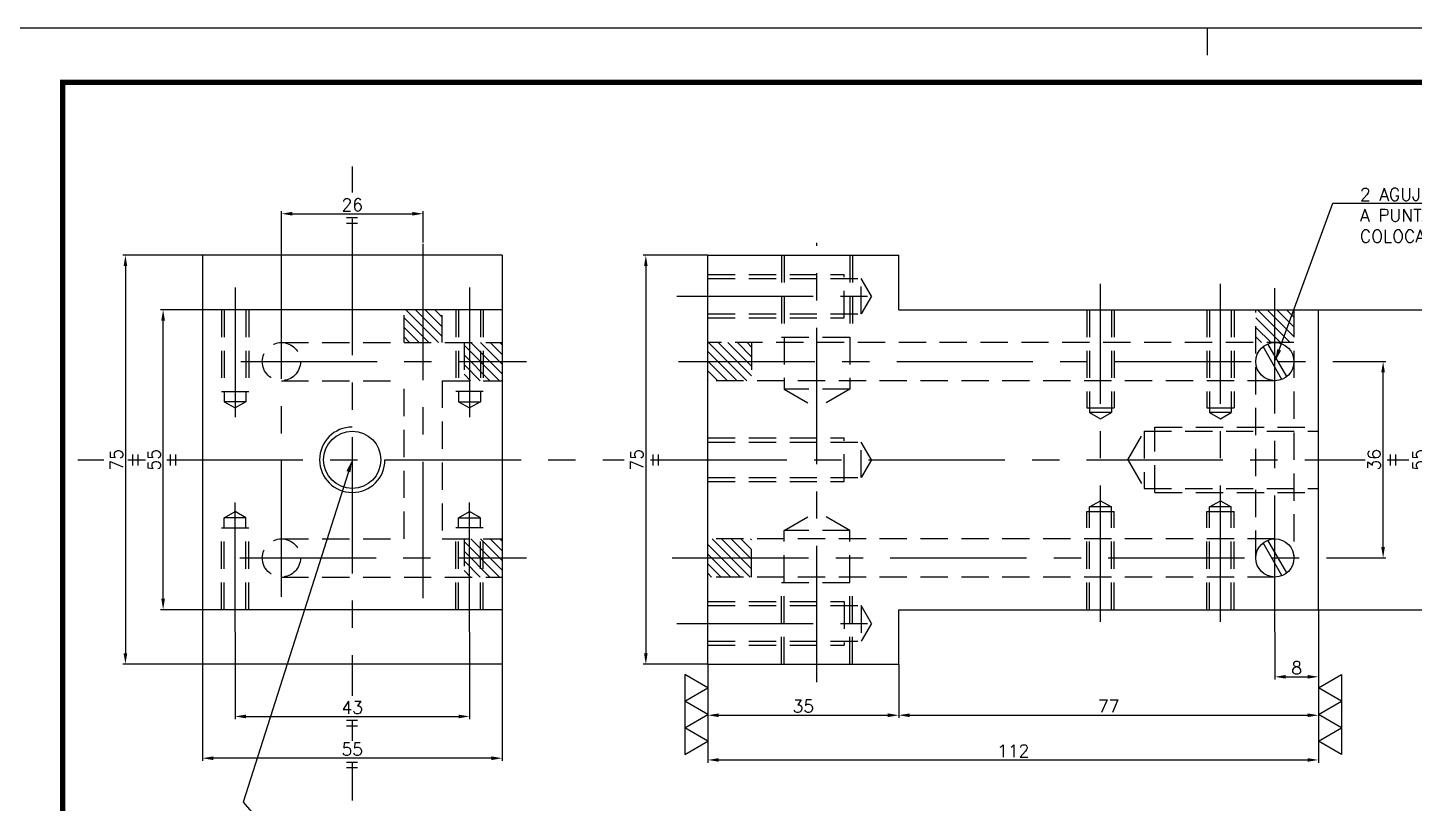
# Model space of a CAD drawing. Extents: x -21308 to -16735, y 11657 to 13517.
# Drawn here: x -21079.4 to -20825.1, y 12973.2 to 13115.4 of the extents above; entities that cross this region are included whole.
import ezdxf
from ezdxf import colors
from ezdxf.entities.mleader import LeaderData, LeaderLine
from ezdxf.math import Vec2, Vec3

# ---------------------------------------------------------------- set-up
doc = ezdxf.new("R2010")
doc.units = 0
doc.header["$LTSCALE"] = 20
doc.header["$MEASUREMENT"] = 0
doc.linetypes.add('CENTER', pattern=[2, 1.25, -0.25, 0.25, -0.25])
doc.linetypes.add('HIDDEN', pattern=[0.375, 0.25, -0.125])
doc.layers.get('0').update_dxf_attribs({"linetype": 'CONTINUOUS'})
doc.layers.get('DEFPOINTS').update_dxf_attribs({"linetype": 'CONTINUOUS'})
for name, color, linetype in [('CL', 1, 'CENTER'), ('CO', 3, 'CONTINUOUS'), ('FI', 1, 'CONTINUOUS'), ('OC', 1, 'HIDDEN')]:
    doc.layers.add(name, color=color, linetype=linetype)
doc.styles.add('ROMANS', font='ROMANS.SHX')
doc.dimstyles.new('1', dxfattribs={"dimtxt": 2.3, "dimasz": 2, "dimexe": 0.5, "dimexo": 0.0625, "dimgap": 0.5, "dimtad": 1, "dimdec": 4, "dimdsep": 46, "dimtxsty": 'ROMANS', "dimcen": -2, "dimclrt": 7, "dimadec": 0, "dimazin": 0, "dimtfac": 0.869565, "dimtdec": 4, "dimtmove": 0, "dimatfit": 3, "dimfxl": 1, "dimtolj": 1, "dimarcsym": 0})
pattern_1 = [(135, (-8259.7046, 32491.983), (-0.883883476, -0.883883476), [])]
pattern_2 = [(135, (-8295.0338, 32491.983), (-0.883883476, -0.883883476), [])]

# ---------------------------------------------------------------- blocks, each defined once
blk = doc.blocks.new('A3G')
blk.add_line((235, 292), (235, 297))
blk.add_lwpolyline([(0, 297), (420, 297), (420, 0), (0, 0)], close=True)
at = {"const_width": 1}
blk.add_lwpolyline([(25, 287), (410, 287), (410, 10), (25, 10)], close=True, dxfattribs=at)
blk = doc.blocks.new('*D112')
at = {"layer": 'CO', "color": 0, "lineweight": -2}
for p, q in [((-20954.66, 12998.63), (-20954.66, 12988.85)), ((-20919.66, 12998.63), (-20919.66, 12988.85)), ((-20952.66, 12989.35), (-20921.66, 12989.35))]:
    blk.add_line(p, q, dxfattribs=at)
at = {"layer": 'CO', "color": 0}
for points in [[(-20952.66, 12989.68), (-20952.66, 12989.01), (-20954.66, 12989.35)], [(-20921.66, 12989.68), (-20921.66, 12989.01), (-20919.66, 12989.35)]]:
    blk.add_solid(points, dxfattribs=at)
at = {"layer": 'DEFPOINTS', "color": 0}
for p in [(-20954.66, 12998.7), (-20919.66, 12998.7), (-20919.66, 12989.35)]:
    blk.add_point(p, dxfattribs=at)
at = {"layer": 'CO', "color": 7, "insert": (-20937.16, 12991), "char_height": 2.3, "attachment_point": 5, "style": 'ROMANS'}
blk.add_mtext('\\A1;35', dxfattribs=at)
blk = doc.blocks.new('*D113')
at = {"layer": 'CO', "color": 0, "lineweight": -2}
for p, q in [((-20842.66, 13008.63), (-20842.66, 12988.85)), ((-20919.66, 12998.63), (-20919.66, 12988.85)), ((-20917.66, 12989.35), (-20844.66, 12989.35))]:
    blk.add_line(p, q, dxfattribs=at)
at = {"layer": 'CO', "color": 0}
for points in [[(-20917.66, 12989.68), (-20917.66, 12989.01), (-20919.66, 12989.35)], [(-20844.66, 12989.68), (-20844.66, 12989.01), (-20842.66, 12989.35)]]:
    blk.add_solid(points, dxfattribs=at)
at = {"layer": 'DEFPOINTS', "color": 0}
for p in [(-20842.66, 13008.7), (-20919.66, 12998.7), (-20842.66, 12989.35)]:
    blk.add_point(p, dxfattribs=at)
at = {"layer": 'CO', "color": 7, "insert": (-20881.16, 12991), "char_height": 2.3, "attachment_point": 5, "style": 'ROMANS'}
blk.add_mtext('\\A1;77', dxfattribs=at)
blk = doc.blocks.new('*D114')
at = {"layer": 'CO', "color": 0, "lineweight": -2}
for p, q in [((-20842.66, 13008.63), (-20842.66, 12980.65)), ((-20954.66, 12998.63), (-20954.66, 12980.65)), ((-20952.66, 12981.15), (-20844.66, 12981.15))]:
    blk.add_line(p, q, dxfattribs=at)
at = {"layer": 'CO', "color": 0}
for points in [[(-20952.66, 12981.48), (-20952.66, 12980.82), (-20954.66, 12981.15)], [(-20844.66, 12981.48), (-20844.66, 12980.82), (-20842.66, 12981.15)]]:
    blk.add_solid(points, dxfattribs=at)
at = {"layer": 'DEFPOINTS', "color": 0}
for p in [(-20842.66, 13008.7), (-20954.66, 12998.7), (-20842.66, 12981.15)]:
    blk.add_point(p, dxfattribs=at)
at = {"layer": 'CO', "color": 7, "insert": (-20898.66, 12982.8), "char_height": 2.3, "attachment_point": 5, "style": 'ROMANS'}
blk.add_mtext('\\A1;112', dxfattribs=at)
blk = doc.blocks.new('*D123')
at = {"layer": 'CO', "color": 0, "lineweight": -2}
for p, q in [((-20842.66, 13008.57), (-20842.66, 12995.9)), ((-20850.66, 13004.61), (-20850.66, 12995.9)), ((-20848.66, 12996.4), (-20844.66, 12996.4))]:
    blk.add_line(p, q, dxfattribs=at)
at = {"layer": 'CO', "color": 0}
for points in [[(-20848.66, 12996.73), (-20848.66, 12996.06), (-20850.66, 12996.4)], [(-20844.66, 12996.73), (-20844.66, 12996.06), (-20842.66, 12996.4)]]:
    blk.add_solid(points, dxfattribs=at)
at = {"layer": 'DEFPOINTS', "color": 0}
for p in [(-20842.66, 13008.63), (-20850.66, 13004.67), (-20842.66, 12996.4)]:
    blk.add_point(p, dxfattribs=at)
at = {"layer": 'CO', "color": 7, "insert": (-20846.66, 12998.05), "char_height": 2.3, "attachment_point": 5, "style": 'ROMANS'}
blk.add_mtext('\\A1;8', dxfattribs=at)
blk = doc.blocks.new('*D124')
at = {"layer": 'CO', "color": 0, "lineweight": -2}
for p, q in [((-20838.28, 13054.2), (-20830.31, 13054.2)), ((-20830.81, 13020.2), (-20830.81, 13052.2)), ((-20838.28, 13018.2), (-20830.31, 13018.2))]:
    blk.add_line(p, q, dxfattribs=at)
at = {"layer": 'CO', "color": 0}
for points in [[(-20831.15, 13052.2), (-20830.48, 13052.2), (-20830.81, 13054.2)], [(-20831.15, 13020.2), (-20830.48, 13020.2), (-20830.81, 13018.2)]]:
    blk.add_solid(points, dxfattribs=at)
at = {"layer": 'DEFPOINTS', "color": 0}
for p in [(-20838.34, 13054.2), (-20830.81, 13054.2), (-20838.34, 13018.2)]:
    blk.add_point(p, dxfattribs=at)
at = {"layer": 'CO', "color": 7, "insert": (-20832.46, 13036.2), "char_height": 2.3, "attachment_point": 5, "rotation": 90, "style": 'ROMANS'}
blk.add_mtext('\\A1;36', dxfattribs=at)
blk = doc.blocks.new('*D125')
at = {"layer": 'CO', "color": 0, "lineweight": -2}
for p, q in [((-20842.6, 13063.7), (-20822.13, 13063.7)), ((-20822.63, 13061.7), (-20822.63, 13010.7)), ((-20842.6, 13008.7), (-20822.13, 13008.7))]:
    blk.add_line(p, q, dxfattribs=at)
at = {"layer": 'CO', "color": 0}
for points in [[(-20822.96, 13061.7), (-20822.29, 13061.7), (-20822.63, 13063.7)], [(-20822.96, 13010.7), (-20822.29, 13010.7), (-20822.63, 13008.7)]]:
    blk.add_solid(points, dxfattribs=at)
at = {"layer": 'DEFPOINTS', "color": 0}
for p in [(-20842.66, 13063.7), (-20842.66, 13008.7), (-20822.63, 13008.7)]:
    blk.add_point(p, dxfattribs=at)
at = {"layer": 'CO', "color": 7, "insert": (-20824.28, 13036.2), "char_height": 2.3, "attachment_point": 5, "rotation": 90, "style": 'ROMANS'}
blk.add_mtext('\\A1;55', dxfattribs=at)
blk = doc.blocks.new('*D126')
at = {"layer": 'CO', "color": 0, "lineweight": -2}
for p, q in [((-20954.72, 13073.7), (-20966.55, 13073.7)), ((-20966.05, 13071.7), (-20966.05, 13000.7)), ((-20954.72, 12998.7), (-20966.55, 12998.7))]:
    blk.add_line(p, q, dxfattribs=at)
at = {"layer": 'CO', "color": 0}
for points in [[(-20966.38, 13071.7), (-20965.72, 13071.7), (-20966.05, 13073.7)], [(-20966.38, 13000.7), (-20965.72, 13000.7), (-20966.05, 12998.7)]]:
    blk.add_solid(points, dxfattribs=at)
at = {"layer": 'DEFPOINTS', "color": 0}
for p in [(-20954.66, 13073.7), (-20966.05, 12998.7), (-20954.66, 12998.7)]:
    blk.add_point(p, dxfattribs=at)
at = {"layer": 'CO', "color": 7, "insert": (-20967.7, 13036.2), "char_height": 2.3, "attachment_point": 5, "rotation": 90, "style": 'ROMANS'}
blk.add_mtext('\\A1;75', dxfattribs=at)
blk = doc.blocks.new('*D127')
at = {"layer": 'CO', "color": 0, "lineweight": -2}
for p, q in [((-21047.4, 12998.63), (-21047.4, 12980.97)), ((-20992.4, 12998.63), (-20992.4, 12980.97)), ((-20994.4, 12981.47), (-21045.4, 12981.47))]:
    blk.add_line(p, q, dxfattribs=at)
at = {"layer": 'CO', "color": 0}
for points in [[(-21045.4, 12981.8), (-21045.4, 12981.13), (-21047.4, 12981.47)], [(-20994.4, 12981.8), (-20994.4, 12981.13), (-20992.4, 12981.47)]]:
    blk.add_solid(points, dxfattribs=at)
at = {"layer": 'DEFPOINTS', "color": 0}
for p in [(-21047.4, 12998.7), (-20992.4, 12998.7), (-21047.4, 12981.47)]:
    blk.add_point(p, dxfattribs=at)
at = {"layer": 'CO', "color": 7, "insert": (-21019.9, 12983.12), "char_height": 2.3, "attachment_point": 5, "style": 'ROMANS'}
blk.add_mtext('\\A1;55', dxfattribs=at)
blk = doc.blocks.new('*D128')
at = {"layer": 'CO', "color": 0, "lineweight": -2}
for p, q in [((-21047.46, 13063.7), (-21055.1, 13063.7)), ((-21054.6, 13010.7), (-21054.6, 13061.7)), ((-21047.46, 13008.7), (-21055.1, 13008.7))]:
    blk.add_line(p, q, dxfattribs=at)
at = {"layer": 'CO', "color": 0}
for points in [[(-21054.93, 13061.7), (-21054.26, 13061.7), (-21054.6, 13063.7)], [(-21054.93, 13010.7), (-21054.26, 13010.7), (-21054.6, 13008.7)]]:
    blk.add_solid(points, dxfattribs=at)
at = {"layer": 'DEFPOINTS', "color": 0}
for p in [(-21054.6, 13063.7), (-21047.4, 13063.7), (-21047.4, 13008.7)]:
    blk.add_point(p, dxfattribs=at)
at = {"layer": 'CO', "color": 7, "insert": (-21056.25, 13036.2), "char_height": 2.3, "attachment_point": 5, "rotation": 90, "style": 'ROMANS'}
blk.add_mtext('\\A1;55', dxfattribs=at)
blk = doc.blocks.new('*D129')
at = {"layer": 'CO', "color": 0, "lineweight": -2}
for p, q in [((-21047.46, 13073.7), (-21062.01, 13073.7)), ((-21061.51, 13071.7), (-21061.51, 13000.7)), ((-21047.46, 12998.7), (-21062.01, 12998.7))]:
    blk.add_line(p, q, dxfattribs=at)
at = {"layer": 'CO', "color": 0}
for points in [[(-21061.85, 13071.7), (-21061.18, 13071.7), (-21061.51, 13073.7)], [(-21061.85, 13000.7), (-21061.18, 13000.7), (-21061.51, 12998.7)]]:
    blk.add_solid(points, dxfattribs=at)
at = {"layer": 'DEFPOINTS', "color": 0}
for p in [(-21047.4, 13073.7), (-21061.51, 12998.7), (-21047.4, 12998.7)]:
    blk.add_point(p, dxfattribs=at)
at = {"layer": 'CO', "color": 7, "insert": (-21063.16, 13036.2), "char_height": 2.3, "attachment_point": 5, "rotation": 90, "style": 'ROMANS'}
blk.add_mtext('\\A1;75', dxfattribs=at)
blk = doc.blocks.new('*D131')
at = {"layer": 'CO', "color": 0, "lineweight": -2}
for p, q in [((-21032.9, 13076.03), (-21032.9, 13081.81)), ((-21030.9, 13081.31), (-21008.9, 13081.31)), ((-21006.9, 13076.03), (-21006.9, 13081.81))]:
    blk.add_line(p, q, dxfattribs=at)
at = {"layer": 'CO', "color": 0}
for points in [[(-21030.9, 13081.65), (-21030.9, 13080.98), (-21032.9, 13081.31)], [(-21008.9, 13081.65), (-21008.9, 13080.98), (-21006.9, 13081.31)]]:
    blk.add_solid(points, dxfattribs=at)
at = {"layer": 'DEFPOINTS', "color": 0}
for p in [(-21006.9, 13081.31), (-21032.9, 13075.97), (-21006.9, 13075.97)]:
    blk.add_point(p, dxfattribs=at)
at = {"layer": 'CO', "color": 7, "insert": (-21019.9, 13082.96), "char_height": 2.3, "attachment_point": 5, "style": 'ROMANS'}
blk.add_mtext('\\A1;26', dxfattribs=at)
blk = doc.blocks.new('*D132')
at = {"layer": 'CO', "color": 0, "lineweight": -2}
for p, q in [((-21041.4, 13004.56), (-21041.4, 12988.63)), ((-20998.4, 13004.56), (-20998.4, 12988.63)), ((-21039.4, 12989.13), (-21000.4, 12989.13))]:
    blk.add_line(p, q, dxfattribs=at)
at = {"layer": 'CO', "color": 0}
for points in [[(-21039.4, 12989.46), (-21039.4, 12988.79), (-21041.4, 12989.13)], [(-21000.4, 12989.46), (-21000.4, 12988.79), (-20998.4, 12989.13)]]:
    blk.add_solid(points, dxfattribs=at)
at = {"layer": 'DEFPOINTS', "color": 0}
for p in [(-21041.4, 13004.62), (-20998.4, 13004.62), (-20998.4, 12989.13)]:
    blk.add_point(p, dxfattribs=at)
at = {"layer": 'CO', "color": 7, "insert": (-21019.9, 12990.78), "char_height": 2.3, "attachment_point": 5, "style": 'ROMANS'}
blk.add_mtext('\\A1;43', dxfattribs=at)

msp = doc.modelspace()

# ---------------------------------------------------------------- hatches: boundary and pattern name
at = {"layer": 'CO'}
h = msp.add_hatch(dxfattribs=at)
h.set_pattern_fill('ANSI31', color=256, scale=10, angle=90, style=0)
h.set_pattern_definition(pattern_1)
h.paths.add_polyline_path([(-21003.39951, 13057.69597), (-21003.39951, 13063.69597), (-21006.89951, 13063.69597), (-21006.89951, 13057.69597)])
h.paths.add_polyline_path([(-21010.39951, 13057.69597), (-21006.89951, 13057.69597), (-21006.89951, 13063.69597), (-21010.39951, 13063.69597)])
h = msp.add_hatch(dxfattribs=at)
h.set_pattern_fill('ANSI31', color=256, scale=10, angle=90, style=0)
h.set_pattern_definition([(135, (-8103.4628, 32491.983), (-0.883883476, -0.883883476), [])])
h.paths.add_polyline_path([(-20850.65774, 13063.69597), (-20850.65774, 13057.69597), (-20847.15774, 13057.69597), (-20847.15774, 13063.69597)])
h.paths.add_polyline_path([(-20854.15774, 13063.69597), (-20854.15774, 13057.69597), (-20850.65774, 13057.69597), (-20850.65774, 13063.69597)])
h = msp.add_hatch(dxfattribs=at)
h.set_pattern_fill('ANSI31', color=256, scale=10, angle=90, style=0)
h.set_pattern_definition([(135, (-8259.7046, 32527.983), (-0.883883476, -0.883883476), [])])
h.paths.add_polyline_path([(-20995.89951, 13054.19597), (-20995.89951, 13050.69597), (-20992.39951, 13050.69597), (-20992.39951, 13054.19597)])
h.paths.add_polyline_path([(-20995.89951, 13057.69597), (-20995.89951, 13054.19597), (-20992.39951, 13054.19597), (-20992.39951, 13057.69597)])
h.paths.add_polyline_path([(-20996.39951, 13057.69597), (-20996.39951, 13054.19597), (-20995.89951, 13054.19597), (-20995.89951, 13057.69597)])
h.paths.add_polyline_path([(-20996.39951, 13054.19597), (-20996.39951, 13050.69597), (-20995.89951, 13050.69597), (-20995.89951, 13054.19597)])
h.paths.add_polyline_path([(-20998.39951, 13054.19597), (-20998.39951, 13050.69597), (-20996.39951, 13050.69597), (-20996.39951, 13054.19597)])
h.paths.add_polyline_path([(-20998.39951, 13057.69597), (-20998.39951, 13054.19597), (-20996.39951, 13054.19597), (-20996.39951, 13057.69597)])
h.paths.add_polyline_path([(-20999.39951, 13057.69597), (-20999.39951, 13054.19597), (-20998.39951, 13054.19597), (-20998.39951, 13057.69597)])
h.paths.add_polyline_path([(-20999.39951, 13054.19597), (-20999.39951, 13050.69597), (-20998.39951, 13050.69597), (-20998.39951, 13054.19597)])
h = msp.add_hatch(dxfattribs=at)
h.set_pattern_fill('ANSI31', color=256, scale=10, angle=90, style=0)
h.set_pattern_definition(pattern_2)
h.paths.add_polyline_path([(-20954.65774, 13054.19597), (-20954.65774, 13050.69597), (-20946.65774, 13050.69597), (-20946.65774, 13054.19597)])
h.paths.add_polyline_path([(-20954.65774, 13057.69597), (-20954.65774, 13054.19597), (-20946.65774, 13054.19597), (-20946.65774, 13057.69597)])
h = msp.add_hatch(dxfattribs=at)
h.set_pattern_fill('ANSI31', color=256, scale=10, angle=90, style=0)
h.set_pattern_definition(pattern_1)
h.paths.add_polyline_path([(-20995.89951, 13018.19597), (-20995.89951, 13014.69597), (-20992.39951, 13014.69597), (-20992.39951, 13018.19597)])
h.paths.add_polyline_path([(-20995.89951, 13021.69597), (-20995.89951, 13018.19597), (-20992.39951, 13018.19597), (-20992.39951, 13021.69597)])
h.paths.add_polyline_path([(-20996.39951, 13021.69597), (-20996.39951, 13018.19597), (-20995.89951, 13018.19597), (-20995.89951, 13021.69597)])
h.paths.add_polyline_path([(-20996.39951, 13018.19597), (-20996.39951, 13014.69597), (-20995.89951, 13014.69597), (-20995.89951, 13018.19597)])
h.paths.add_polyline_path([(-20998.39951, 13018.19597), (-20998.39951, 13014.69597), (-20996.39951, 13014.69597), (-20996.39951, 13018.19597)])
h.paths.add_polyline_path([(-20998.39951, 13021.69597), (-20998.39951, 13018.19597), (-20996.39951, 13018.19597), (-20996.39951, 13021.69597)])
h.paths.add_polyline_path([(-20999.39951, 13021.69597), (-20999.39951, 13018.19597), (-20998.39951, 13018.19597), (-20998.39951, 13021.69597)])
h.paths.add_polyline_path([(-20999.39951, 13018.19597), (-20999.39951, 13014.69597), (-20998.39951, 13014.69597), (-20998.39951, 13018.19597)])
h = msp.add_hatch(dxfattribs=at)
h.set_pattern_fill('ANSI31', color=256, scale=10, angle=90, style=0)
h.set_pattern_definition(pattern_2)
h.paths.add_polyline_path([(-20954.65774, 13018.19597), (-20954.65774, 13014.69597), (-20946.65774, 13014.69597), (-20946.65774, 13018.19597)])
h.paths.add_polyline_path([(-20954.65774, 13021.69597), (-20954.65774, 13018.19597), (-20946.65774, 13018.19597), (-20946.65774, 13021.69597)])

# ---------------------------------------------------------------- linework, layer by layer
for p, q in [((-20992.39951, 13073.69597), (-21047.39951, 13073.69597)), ((-21047.39951, 13073.69597), (-21047.39951, 12998.69597)), ((-20992.39951, 13073.69597), (-20992.39951, 12998.69597)), ((-20954.65774, 13073.69597), (-20919.65774, 13073.69597)), ((-20954.65774, 12998.69597), (-20954.65774, 13073.69597)), ((-20919.65774, 13063.69597), (-20919.65774, 13073.69597)), ((-20992.39951, 13063.69597), (-21047.39951, 13063.69597)), ((-20919.65774, 13063.69597), (-20842.65774, 13063.69597)), ((-20842.65774, 13008.69597), (-20842.65774, 13063.69597)), ((-20849.35871, 13050.94597), (-20852.82281, 13056.94597)), ((-20848.49268, 13051.44597), (-20851.95678, 13057.44597)), ((-20849.35871, 13014.94597), (-20852.82281, 13020.94597)), ((-20848.49268, 13015.44597), (-20851.95678, 13021.44597)), ((-20992.39951, 13008.69597), (-21047.39951, 13008.69597)), ((-20919.65774, 13008.69597), (-20842.65774, 13008.69597)), ((-20919.65774, 12998.69597), (-20919.65774, 13008.69597)), ((-20992.39951, 12998.69597), (-21047.39951, 12998.69597)), ((-20954.65774, 12998.69597), (-20919.65774, 12998.69597))]:
    msp.add_line(p, q)
for centre, radius in [((-20850.65774, 13054.19597), 3.5), ((-21019.89951, 13036.19597), 5.25), ((-20850.65774, 13018.19597), 3.5)]:
    msp.add_circle(centre, radius)
at = {"layer": 'CL'}
for p, q in [((-21019.89951, 13089.9464), (-21019.89951, 13085.21402)), ((-21019.89951, 13080.36622), (-21019.89951, 12992.88173)), ((-21032.89951, 13011.03145), (-21032.89951, 13075.96766)), ((-21006.89951, 13010.81865), (-21006.89951, 13075.96766)), ((-20934.65774, 12995.40447), (-20934.65774, 13075.96766)), ((-20882.65774, 13006.46838), (-20882.65774, 13068.43259)), ((-20860.65774, 13006.46838), (-20860.65774, 13068.43259)), ((-21041.39951, 13067.76914), (-21041.39951, 13044.00831)), ((-20998.39951, 13067.76914), (-20998.39951, 13044.00831)), ((-20960.35974, 13066.19597), (-20922.44147, 13066.19597)), ((-20850.65774, 13004.66896), (-20850.65774, 13067.67857)), ((-21040.3497, 13054.19597), (-20987.9516, 13054.19597)), ((-20960.03165, 13054.19597), (-20838.34215, 13054.19597)), ((-21070.26205, 13036.19597), (-21065.48692, 13036.19597)), ((-21061.0516, 13036.19597), (-21057.85555, 13036.19597)), ((-21053.94203, 13036.19597), (-20970.05395, 13036.19597)), ((-20965.18737, 13036.19597), (-20834.10255, 13036.19597)), ((-20830.08426, 13036.19597), (-20826.06598, 13036.19597)), ((-21041.39951, 13004.6228), (-21041.39951, 13028.38363)), ((-20998.39951, 13004.6228), (-20998.39951, 13028.38363)), ((-21040.54202, 13018.19597), (-20987.9516, 13018.19597)), ((-20961.21348, 13018.19597), (-20838.34215, 13018.19597)), ((-20960.35974, 13006.19597), (-20922.44147, 13006.19597)), ((-21019.89951, 12988.43932), (-21019.89951, 12984.64075)), ((-21019.89951, 12980.71341), (-21019.89951, 12973.7163))]:
    msp.add_line(p, q, dxfattribs=at)
at = {"layer": 'CO'}
for p, q in [((-21018.9276, 13080.54052), (-21020.92772, 13080.54052)), ((-21018.9276, 13079.54052), (-21020.92772, 13079.54052)), ((-21060.23327, 13037.16788), (-21060.23327, 13035.16776)), ((-21059.23327, 13037.16788), (-21059.23327, 13035.16776)), ((-21053.31852, 13037.16788), (-21053.31852, 13035.16776)), ((-21052.31852, 13037.16788), (-21052.31852, 13035.16776)), ((-20964.76954, 13037.16788), (-20964.76954, 13035.16776)), ((-20963.76954, 13037.16788), (-20963.76954, 13035.16776)), ((-20829.53433, 13037.16788), (-20829.53433, 13035.16776)), ((-20828.53433, 13037.16788), (-20828.53433, 13035.16776)), ((-21018.9276, 12988.35404), (-21020.92772, 12988.35404)), ((-21018.9276, 12987.35404), (-21020.92772, 12987.35404)), ((-21018.9276, 12980.69335), (-21020.92772, 12980.69335)), ((-21018.9276, 12979.69335), (-21020.92772, 12979.69335))]:
    msp.add_line(p, q, dxfattribs=at)
for points in [[(-20954.65774, 12994.35821), (-20958.89114, 12996.80236), (-20958.89114, 12991.91406)], [(-20842.65774, 12994.35821), (-20838.42435, 12996.80236), (-20838.42435, 12991.91406)], [(-20954.65774, 12989.46991), (-20958.89114, 12991.91406), (-20958.89114, 12987.02576)], [(-20842.65774, 12989.46991), (-20838.42435, 12991.91406), (-20838.42435, 12987.02576)], [(-20954.65774, 12984.5816), (-20958.89114, 12987.02576), (-20958.89114, 12982.13745)], [(-20842.65774, 12984.5816), (-20838.42435, 12987.02576), (-20838.42435, 12982.13745)]]:
    msp.add_lwpolyline(points, close=True, dxfattribs=at)
at = {"layer": 'FI'}
msp.add_arc((-21019.89951, 13036.19597), 6, 90, 0, dxfattribs=at)
at = {"layer": 'OC'}
for p, q in [((-20941.15774, 13073.69597), (-20941.15774, 13058.69597)), ((-20940.65774, 13073.69597), (-20940.65774, 13049.16007)), ((-20928.65774, 13073.69597), (-20928.65774, 13049.16007)), ((-20928.15774, 13073.69597), (-20928.15774, 13058.69597)), ((-20954.65774, 13070.19597), (-20929.65774, 13070.19597)), ((-20954.65774, 13069.44597), (-20926.53413, 13069.44597)), ((-20929.65774, 13062.19597), (-20929.65774, 13070.19597)), ((-20924.65774, 13066.19597), (-20926.53413, 13069.44597)), ((-20926.53413, 13062.94597), (-20926.53413, 13069.44597)), ((-20924.65774, 13066.19597), (-20926.53413, 13062.94597)), ((-21043.89951, 13063.69597), (-21043.89951, 13048.69597)), ((-21043.39951, 13063.69597), (-21043.39951, 13046.85067)), ((-21039.39951, 13063.69597), (-21039.39951, 13046.85067)), ((-21038.89951, 13063.69597), (-21038.89951, 13048.69597)), ((-21010.39951, 13057.69597), (-21010.39951, 13063.69597)), ((-21003.39951, 13057.69597), (-21003.39951, 13063.69597)), ((-21000.89951, 13063.69597), (-21000.89951, 13048.69597)), ((-21000.39951, 13063.69597), (-21000.39951, 13046.85067)), ((-20996.39951, 13063.69597), (-20996.39951, 13046.85067)), ((-20995.89951, 13063.69597), (-20995.89951, 13048.69597)), ((-20954.65774, 13062.94597), (-20926.53413, 13062.94597)), ((-20885.15774, 13063.69597), (-20885.15774, 13045.69597)), ((-20884.65774, 13063.69597), (-20884.65774, 13044.85067)), ((-20880.65774, 13063.69597), (-20880.65774, 13044.85067)), ((-20880.15774, 13063.69597), (-20880.15774, 13045.69597)), ((-20863.15774, 13063.69597), (-20863.15774, 13045.69597)), ((-20862.65774, 13063.69597), (-20862.65774, 13044.85067)), ((-20858.65774, 13063.69597), (-20858.65774, 13044.85067)), ((-20858.15774, 13063.69597), (-20858.15774, 13045.69597)), ((-20854.15774, 13018.19597), (-20854.15774, 13063.69597)), ((-20847.15774, 13063.69597), (-20847.15774, 13018.19597)), ((-20954.65774, 13062.19597), (-20929.65774, 13062.19597)), ((-21032.89951, 13057.69597), (-20992.39951, 13057.69597)), ((-20999.39951, 13057.69597), (-20999.39951, 13050.69597)), ((-20847.15774, 13057.69597), (-20954.65774, 13057.69597)), ((-20946.65774, 13057.69597), (-20946.65774, 13050.69597)), ((-20941.15774, 13058.69597), (-20928.15774, 13058.69597)), ((-21032.89951, 13050.69597), (-21010.39951, 13050.69597)), ((-21010.39951, 13021.69597), (-21010.39951, 13050.69597)), ((-21003.39951, 13050.69597), (-20992.39951, 13050.69597)), ((-21003.39951, 13050.69597), (-21003.39951, 13021.69597)), ((-20850.65774, 13050.69597), (-20954.65774, 13050.69597)), ((-21043.89951, 13048.69597), (-21038.89951, 13048.69597)), ((-20995.89951, 13048.69597), (-21000.89951, 13048.69597)), ((-20940.65774, 13049.16007), (-20934.65774, 13045.69597)), ((-20928.65774, 13049.16007), (-20940.65774, 13049.16007)), ((-20928.65774, 13049.16007), (-20934.65774, 13045.69597)), ((-21043.39951, 13046.85067), (-21041.39951, 13045.69597)), ((-21039.39951, 13046.85067), (-21043.39951, 13046.85067)), ((-21039.39951, 13046.85067), (-21041.39951, 13045.69597)), ((-21000.39951, 13046.85067), (-20998.39951, 13045.69597)), ((-21000.39951, 13046.85067), (-20996.39951, 13046.85067)), ((-20996.39951, 13046.85067), (-20998.39951, 13045.69597)), ((-20885.15774, 13045.69597), (-20880.15774, 13045.69597)), ((-20863.15774, 13045.69597), (-20858.15774, 13045.69597)), ((-20884.65774, 13044.85067), (-20882.65774, 13043.69597)), ((-20880.65774, 13044.85067), (-20884.65774, 13044.85067)), ((-20882.65774, 13043.69597), (-20880.65774, 13044.85067)), ((-20862.65774, 13044.85067), (-20860.65774, 13043.69597)), ((-20858.65774, 13044.85067), (-20862.65774, 13044.85067)), ((-20860.65774, 13043.69597), (-20858.65774, 13044.85067)), ((-20954.65774, 13040.19597), (-20929.65774, 13040.19597)), ((-20929.65774, 13032.19597), (-20929.65774, 13040.19597)), ((-20877.65774, 13036.19597), (-20874.62665, 13041.44597)), ((-20874.62665, 13041.44597), (-20842.65774, 13041.44597)), ((-20874.62665, 13041.44597), (-20874.62665, 13030.94597)), ((-20872.65774, 13042.19597), (-20842.65774, 13042.19597)), ((-20872.65774, 13030.19597), (-20872.65774, 13042.19597)), ((-20954.65774, 13039.44597), (-20926.53413, 13039.44597)), ((-20924.65774, 13036.19597), (-20926.53413, 13039.44597)), ((-20926.53413, 13032.94597), (-20926.53413, 13039.44597)), ((-20924.65774, 13036.19597), (-20926.53413, 13032.94597)), ((-20877.65774, 13036.19597), (-20874.62665, 13030.94597)), ((-20954.65774, 13032.94597), (-20926.53413, 13032.94597)), ((-20954.65774, 13032.19597), (-20929.65774, 13032.19597)), ((-20874.62665, 13030.94597), (-20842.65774, 13030.94597)), ((-20872.65774, 13030.19597), (-20842.65774, 13030.19597)), ((-20884.65774, 13027.54127), (-20882.65774, 13028.69597)), ((-20884.65774, 13008.69597), (-20884.65774, 13027.54127)), ((-20880.65774, 13027.54127), (-20884.65774, 13027.54127)), ((-20882.65774, 13028.69597), (-20880.65774, 13027.54127)), ((-20880.65774, 13008.69597), (-20880.65774, 13027.54127)), ((-20862.65774, 13027.54127), (-20860.65774, 13028.69597)), ((-20862.65774, 13008.69597), (-20862.65774, 13027.54127)), ((-20858.65774, 13027.54127), (-20862.65774, 13027.54127)), ((-20860.65774, 13028.69597), (-20858.65774, 13027.54127)), ((-20858.65774, 13008.69597), (-20858.65774, 13027.54127)), ((-21043.39951, 13025.54127), (-21041.39951, 13026.69597)), ((-21043.39951, 13008.69597), (-21043.39951, 13025.54127)), ((-21039.39951, 13025.54127), (-21043.39951, 13025.54127)), ((-21039.39951, 13025.54127), (-21041.39951, 13026.69597)), ((-21039.39951, 13008.69597), (-21039.39951, 13025.54127)), ((-21000.39951, 13025.54127), (-20998.39951, 13026.69597)), ((-21000.39951, 13008.69597), (-21000.39951, 13025.54127)), ((-21000.39951, 13025.54127), (-20996.39951, 13025.54127)), ((-20996.39951, 13025.54127), (-20998.39951, 13026.69597)), ((-20996.39951, 13008.69597), (-20996.39951, 13025.54127)), ((-20940.65774, 13023.23187), (-20934.65774, 13026.69597)), ((-20928.65774, 13023.23187), (-20934.65774, 13026.69597)), ((-20885.15774, 13008.69597), (-20885.15774, 13026.69597)), ((-20885.15774, 13026.69597), (-20880.15774, 13026.69597)), ((-20880.15774, 13008.69597), (-20880.15774, 13026.69597)), ((-20863.15774, 13026.69597), (-20858.15774, 13026.69597)), ((-20863.15774, 13008.69597), (-20863.15774, 13026.69597)), ((-20858.15774, 13008.69597), (-20858.15774, 13026.69597)), ((-21043.89951, 13023.69597), (-21038.89951, 13023.69597)), ((-21043.89951, 13008.69597), (-21043.89951, 13023.69597)), ((-21038.89951, 13008.69597), (-21038.89951, 13023.69597)), ((-20995.89951, 13023.69597), (-21000.89951, 13023.69597)), ((-21000.89951, 13008.69597), (-21000.89951, 13023.69597)), ((-20995.89951, 13008.69597), (-20995.89951, 13023.69597)), ((-20940.65774, 12998.69597), (-20940.65774, 13023.23187)), ((-20928.65774, 13023.23187), (-20940.65774, 13023.23187)), ((-20928.65774, 12998.69597), (-20928.65774, 13023.23187)), ((-21032.89951, 13021.69597), (-21010.39951, 13021.69597)), ((-21003.39951, 13021.69597), (-20992.39951, 13021.69597)), ((-20999.39951, 13021.69597), (-20999.39951, 13014.69597)), ((-20850.65774, 13021.69597), (-20954.65774, 13021.69597)), ((-20946.65774, 13014.69597), (-20946.65774, 13021.69597)), ((-21032.89951, 13014.69597), (-20992.39951, 13014.69597)), ((-20850.65774, 13014.69597), (-20954.65774, 13014.69597)), ((-20941.15774, 13013.69597), (-20928.15774, 13013.69597)), ((-20941.15774, 12998.69597), (-20941.15774, 13013.69597)), ((-20928.15774, 12998.69597), (-20928.15774, 13013.69597)), ((-20954.65774, 13010.19597), (-20929.65774, 13010.19597)), ((-20954.65774, 13009.44597), (-20926.53413, 13009.44597)), ((-20929.65774, 13010.19597), (-20929.65774, 13002.19597)), ((-20924.65774, 13006.19597), (-20926.53413, 13009.44597)), ((-20926.53413, 13009.44597), (-20926.53413, 13002.94597)), ((-20924.65774, 13006.19597), (-20926.53413, 13002.94597)), ((-20954.65774, 13002.94597), (-20926.53413, 13002.94597)), ((-20954.65774, 13002.19597), (-20929.65774, 13002.19597))]:
    msp.add_line(p, q, dxfattribs=at)
for centre in [(-21032.89951, 13054.19597), (-21032.89951, 13018.19597)]:
    msp.add_circle(centre, 3.5, dxfattribs=at)

# ---------------------------------------------------------------- block references
msp.add_blockref('A3G', (-21098.00568, 12818.42201))

# ---------------------------------------------------------------- dimensions: what is measured, and where the dimension line sits
at = {"layer": 'CO'}
for base, p1, p2, picture, middle in [((-21006.89951, 13081.31453), (-21032.89951, 13075.96766), (-21006.89951, 13075.96766), '*D131', (-21019.89951, 13082.96453)), ((-20842.65774, 12981.14834), (-20954.65774, 12998.69597), (-20842.65774, 13008.69597), '*D114', (-20898.65774, 12982.79834)), ((-20842.65774, 12996.39533), (-20850.65774, 13004.66896), (-20842.65774, 13008.63347), '*D123', (-20846.65774, 12998.04533)), ((-20998.39951, 12989.12805), (-21041.39951, 13004.6228), (-20998.39951, 13004.6228), '*D132', (-21019.89951, 12990.77805)), ((-21047.39951, 12981.46735), (-20992.39951, 12998.69597), (-21047.39951, 12998.69597), '*D127', (-21019.89951, 12983.11735)), ((-20919.65774, 12989.34698), (-20954.65774, 12998.69597), (-20919.65774, 12998.69597), '*D112', (-20937.15774, 12990.99698))]:
    dim = msp.add_linear_dim(base=base, p1=p1, p2=p2, dimstyle='1', dxfattribs=at)
    dim.commit()
    dim.dimension.update_dxf_attribs({"geometry": picture, "text_midpoint": middle})
for base, p1, p2, picture, middle in [((-21061.51265, 12998.69597), (-21047.39951, 13073.69597), (-21047.39951, 12998.69597), '*D129', (-21063.16265, 13036.19597)), ((-20966.04893, 12998.69597), (-20954.65774, 13073.69597), (-20954.65774, 12998.69597), '*D126', (-20967.69893, 13036.19597)), ((-21054.5979, 13063.69597), (-21047.39951, 13008.69597), (-21047.39951, 13063.69597), '*D128', (-21056.2479, 13036.19597)), ((-20822.62515, 13008.69597), (-20842.65774, 13063.69597), (-20842.65774, 13008.69597), '*D125', (-20824.27515, 13036.19597)), ((-20830.81372, 13054.19597), (-20838.34215, 13018.19597), (-20838.34215, 13054.19597), '*D124', (-20832.46372, 13036.19597))]:
    dim = msp.add_linear_dim(base=base, p1=p1, p2=p2, angle=90, dimstyle='1', dxfattribs=at)
    dim.commit()
    dim.dimension.update_dxf_attribs({"geometry": picture, "text_midpoint": middle})
dim = msp.add_linear_dim(base=(-20842.65774, 12989.34698), p1=(-20919.65774, 12998.69597), p2=(-20842.65774, 13008.69597), dimstyle='1', override={"dimtmove": 1}, dxfattribs=at)
dim.commit()
dim.dimension.update_dxf_attribs({"geometry": '*D113', "text_midpoint": (-20881.15774, 12990.99698)})

# ---------------------------------------------------------------- leaders
ml = msp.add_multileader_mtext('Standard', dxfattribs=at)
ml.set_content('2 AGUJ %%C7 PROF\\PA PUNTA DE MECHA : 44\\PCOLOCAR TAPON', color=7, style='ROMANS')
ml.set_leader_properties(color=256, linetype='ByLayer', lineweight=-1)
ml.build(insert=Vec2(0, 0))
ml.multileader.update_dxf_attribs({"text_left_attachment_type": 6, "text_right_attachment_type": 5, "dogleg_length": 4, "arrow_head_size": 2.3})
ctx = ml.context
ctx.base_point, ctx.char_height, ctx.arrow_head_size, ctx.landing_gap_size, ctx.plane_origin = Vec3(-20836.05836, 13083.24828), 2.3, 2.3, 1, Vec3(-20850.65774, 13054.19597)
ctx.left_attachment, ctx.right_attachment = 6, 5
notes = []
notes.append((ctx, [(0, (1, 1, 0), (-20840.05836, 13083.24828), (1, 0), 4, [(0, [(-20850.65774, 13054.19597)], 0, [])])]))
ctx.mtext.insert, ctx.mtext.flow_direction = Vec3(-20835.05836, 13086.00828), 5
ml = msp.add_multileader_mtext('Standard', dxfattribs=at)
ml.set_content('1 AGUJ. %%C10.25 ROF 35\\PRM 12x1.75 PROF 30', color=7, style='ROMANS')
ml.set_leader_properties(color=256, linetype='ByLayer', lineweight=-1)
ml.build(insert=Vec2(0, 0))
ml.multileader.update_dxf_attribs({"text_left_attachment_type": 6, "text_right_attachment_type": 5, "dogleg_length": 4, "arrow_head_size": 2.3})
ctx = ml.context
ctx.base_point, ctx.char_height, ctx.arrow_head_size, ctx.landing_gap_size, ctx.plane_origin = Vec3(-21029.408, 12965.87009), 2.3, 2.3, 1, Vec3(-21019.89951, 13036.19597)
ctx.left_attachment, ctx.right_attachment = 6, 5
notes.append((ctx, [(0, (1, 1, 0), (-21033.408, 12965.87009), (1, 0), 4, [(0, [(-21019.89951, 13036.19597), (-21039.92675, 12973.42318)], 0, [])])]))
ctx.mtext.insert, ctx.mtext.flow_direction = Vec3(-21028.408, 12968.63009), 5
for ctx, leaders in notes:
    for number, flags, end, landing, length, lines in leaders:
        leader = LeaderData()
        leader.index, (leader.has_last_leader_line, leader.has_dogleg_vector, leader.attachment_direction) = number, flags
        leader.last_leader_point, leader.dogleg_vector, leader.dogleg_length = Vec3(end), Vec3(landing), length
        for number, points, colour, breaks in lines:
            line = LeaderLine()
            line.index, line.vertices, line.color, line.breaks = number, Vec3.list(points), colors.encode_raw_color(colour), breaks
            leader.lines.append(line)
        ctx.leaders.append(leader)

doc.saveas('drawing.dxf')
